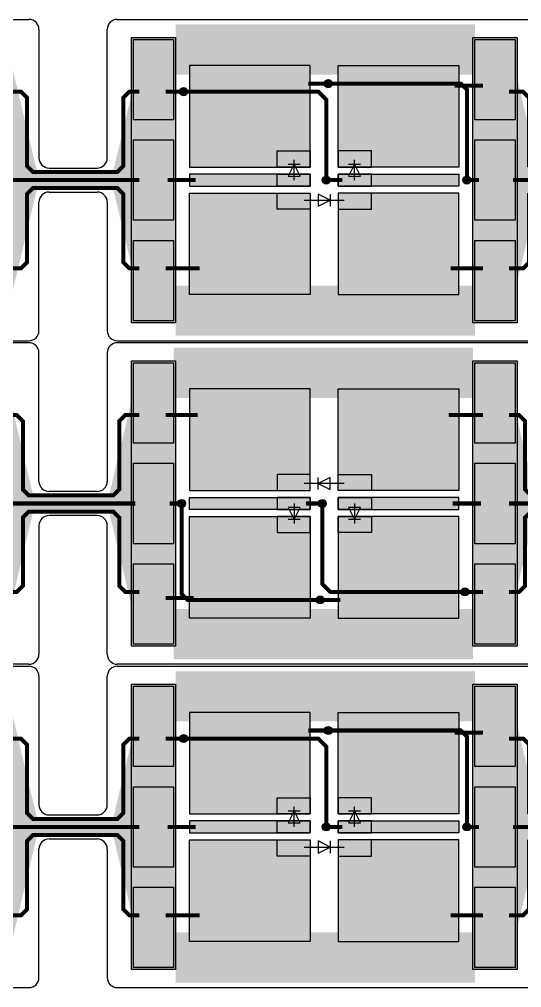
# Model space of a CAD drawing. Extents: x 1822 to 2392, y 725 to 1125.
# Drawn here: x 1937.53 to 1962.53, y 821.1 to 869.3 of the extents above; entities that cross this region are included whole.
import ezdxf

# ---------------------------------------------------------------- set-up
doc = ezdxf.new("R2010")
doc.units = 0
doc.header["$LTSCALE"] = 0.2
for name, color, linetype in [('BS', 1, 'CONTINUOUS'), ('Durchsteiger', 3, 'CONTINUOUS'), ('LED', 7, 'CONTINUOUS'), ('LS', 5, 'CONTINUOUS'), ('Rand', 6, 'CONTINUOUS')]:
    doc.layers.add(name, color=color, linetype=linetype)

msp = doc.modelspace()

# ---------------------------------------------------------------- hatches: boundary and pattern name
at = {"layer": 'BS'}
h = msp.add_hatch(color=256, dxfattribs=at)
h.paths.add_polyline_path([(1945.2, 868.3), (1943.2, 868.3), (1943.2, 864.3), (1945.2, 864.3)])
h.paths.add_polyline_path([(1945.2, 863.3), (1943.2, 863.3), (1943.2, 859.3), (1945.2, 859.3)])
h.paths.add_polyline_path([(1945.2, 858.3), (1943.2, 858.3), (1943.2, 854.3), (1945.2, 854.3)])
h = msp.add_hatch(color=256, dxfattribs=at)
h.paths.add_polyline_path([(1962.2, 868.3), (1960.2, 868.3), (1960.2, 864.3), (1962.2, 864.3)])
h.paths.add_polyline_path([(1962.2, 863.3), (1960.2, 863.3), (1960.2, 859.3), (1962.2, 859.3)])
h.paths.add_polyline_path([(1962.2, 858.3), (1960.2, 858.3), (1960.2, 854.3), (1962.2, 854.3)])
h = msp.add_hatch(color=256, dxfattribs=at)
h.paths.add_polyline_path([(1946, 867), (1946, 861.95), (1950.35, 861.95), (1950.35, 862.75), (1952, 862.75), (1952, 867)])
h.paths.add_polyline_path([(1946, 861.6), (1946, 861), (1950.35, 861), (1950.35, 861.6)])
h.paths.add_polyline_path([(1946, 860.65), (1946, 855.6), (1952, 855.6), (1952, 859.85), (1950.35, 859.85), (1950.35, 860.65)])
h.paths.add_polyline_path([(1955.05, 860.65), (1955.05, 859.85), (1953.4, 859.85), (1953.4, 855.6), (1959.4, 855.6), (1959.4, 860.65)])
h.paths.add_polyline_path([(1955.05, 861.6), (1955.05, 861), (1959.4, 861), (1959.4, 861.6)])
h.paths.add_polyline_path([(1953.4, 867), (1953.4, 862.75), (1955.05, 862.75), (1955.05, 861.95), (1959.4, 861.95), (1959.4, 867)])
h.paths.add_polyline_path([(1953.4, 862.75), (1953.4, 861.95), (1954.125, 861.95), (1954.2, 862.1), (1954.275, 861.95), (1955.05, 861.95), (1955.05, 862.75)], flags=17)
h.paths.add_polyline_path([(1953.4, 861.6), (1953.4, 861), (1955.05, 861), (1955.05, 861.6), (1954.45, 861.6), (1954.5, 861.5), (1953.9, 861.5), (1953.95, 861.6)])
h.paths.add_polyline_path([(1953.4, 860.65), (1953.4, 859.85), (1955.05, 859.85), (1955.05, 860.65)], flags=17)
h.paths.add_polyline_path([(1950.35, 860.65), (1950.35, 859.85), (1952, 859.85), (1952, 860.65)], flags=16)
h.paths.add_polyline_path([(1950.35, 861.6), (1950.35, 861), (1952, 861), (1952, 861.6), (1951.45, 861.6), (1951.5, 861.5), (1950.9, 861.5), (1950.95, 861.6)])
h.paths.add_polyline_path([(1950.35, 862.75), (1950.35, 861.95), (1951.125, 861.95), (1951.2, 862.1), (1951.275, 861.95), (1952, 861.95), (1952, 862.75)], flags=17)
h = msp.add_hatch(color=256, dxfattribs=at)
h.paths.add_polyline_path([(1943.2, 838.2), (1945.2, 838.2), (1945.2, 842.2), (1943.2, 842.2)])
h.paths.add_polyline_path([(1943.2, 843.2), (1945.2, 843.2), (1945.2, 847.2), (1943.2, 847.2)])
h.paths.add_polyline_path([(1943.2, 848.2), (1945.2, 848.2), (1945.2, 852.2), (1943.2, 852.2)])
h = msp.add_hatch(color=256, dxfattribs=at)
h.paths.add_polyline_path([(1960.2, 838.2), (1962.2, 838.2), (1962.2, 842.2), (1960.2, 842.2)])
h.paths.add_polyline_path([(1960.2, 843.2), (1962.2, 843.2), (1962.2, 847.2), (1960.2, 847.2)])
h.paths.add_polyline_path([(1960.2, 848.2), (1962.2, 848.2), (1962.2, 852.2), (1960.2, 852.2)])
h = msp.add_hatch(color=256, dxfattribs=at)
h.paths.add_polyline_path([(1959.4, 839.5), (1959.4, 844.55), (1955.05, 844.55), (1955.05, 843.75), (1953.4, 843.75), (1953.4, 839.5)])
h.paths.add_polyline_path([(1959.4, 844.9), (1959.4, 845.5), (1955.05, 845.5), (1955.05, 844.9)])
h.paths.add_polyline_path([(1959.4, 845.85), (1959.4, 850.9), (1953.4, 850.9), (1953.4, 846.65), (1955.05, 846.65), (1955.05, 845.85)])
h.paths.add_polyline_path([(1950.35, 845.85), (1950.35, 846.65), (1952, 846.65), (1952, 850.9), (1946, 850.9), (1946, 845.85)])
h.paths.add_polyline_path([(1950.35, 844.9), (1950.35, 845.5), (1946, 845.5), (1946, 844.9)])
h.paths.add_polyline_path([(1952, 839.5), (1952, 843.75), (1950.35, 843.75), (1950.35, 844.55), (1946, 844.55), (1946, 839.5)])
h.paths.add_polyline_path([(1952, 843.75), (1952, 844.55), (1951.275, 844.55), (1951.2, 844.4), (1951.125, 844.55), (1950.35, 844.55), (1950.35, 843.75)], flags=17)
h.paths.add_polyline_path([(1952, 844.9), (1952, 845.5), (1950.35, 845.5), (1950.35, 844.9), (1950.95, 844.9), (1950.9, 845), (1951.5, 845), (1951.45, 844.9)])
h.paths.add_polyline_path([(1952, 845.85), (1952, 846.65), (1950.35, 846.65), (1950.35, 845.85)], flags=17)
h.paths.add_polyline_path([(1955.05, 845.85), (1955.05, 846.65), (1953.4, 846.65), (1953.4, 845.85)], flags=16)
h.paths.add_polyline_path([(1955.05, 844.9), (1955.05, 845.5), (1953.4, 845.5), (1953.4, 844.9), (1953.95, 844.9), (1953.9, 845), (1954.5, 845), (1954.45, 844.9)])
h.paths.add_polyline_path([(1955.05, 843.75), (1955.05, 844.55), (1954.275, 844.55), (1954.2, 844.4), (1954.125, 844.55), (1953.4, 844.55), (1953.4, 843.75)], flags=17)
h = msp.add_hatch(color=256, dxfattribs=at)
h.paths.add_polyline_path([(1945.2, 836.1), (1943.2, 836.1), (1943.2, 832.1), (1945.2, 832.1)])
h.paths.add_polyline_path([(1945.2, 831.1), (1943.2, 831.1), (1943.2, 827.1), (1945.2, 827.1)])
h.paths.add_polyline_path([(1945.2, 826.1), (1943.2, 826.1), (1943.2, 822.1), (1945.2, 822.1)])
h = msp.add_hatch(color=256, dxfattribs=at)
h.paths.add_polyline_path([(1962.2, 836.1), (1960.2, 836.1), (1960.2, 832.1), (1962.2, 832.1)])
h.paths.add_polyline_path([(1962.2, 831.1), (1960.2, 831.1), (1960.2, 827.1), (1962.2, 827.1)])
h.paths.add_polyline_path([(1962.2, 826.1), (1960.2, 826.1), (1960.2, 822.1), (1962.2, 822.1)])
h = msp.add_hatch(color=256, dxfattribs=at)
h.paths.add_polyline_path([(1946, 834.8), (1946, 829.75), (1950.35, 829.75), (1950.35, 830.55), (1952, 830.55), (1952, 834.8)])
h.paths.add_polyline_path([(1946, 829.4), (1946, 828.8), (1950.35, 828.8), (1950.35, 829.4)])
h.paths.add_polyline_path([(1946, 828.45), (1946, 823.4), (1952, 823.4), (1952, 827.65), (1950.35, 827.65), (1950.35, 828.45)])
h.paths.add_polyline_path([(1955.05, 828.45), (1955.05, 827.65), (1953.4, 827.65), (1953.4, 823.4), (1959.4, 823.4), (1959.4, 828.45)])
h.paths.add_polyline_path([(1955.05, 829.4), (1955.05, 828.8), (1959.4, 828.8), (1959.4, 829.4)])
h.paths.add_polyline_path([(1953.4, 834.8), (1953.4, 830.55), (1955.05, 830.55), (1955.05, 829.75), (1959.4, 829.75), (1959.4, 834.8)])
h.paths.add_polyline_path([(1953.4, 830.55), (1953.4, 829.75), (1954.125, 829.75), (1954.2, 829.9), (1954.275, 829.75), (1955.05, 829.75), (1955.05, 830.55)], flags=17)
h.paths.add_polyline_path([(1953.4, 829.4), (1953.4, 828.8), (1955.05, 828.8), (1955.05, 829.4), (1954.45, 829.4), (1954.5, 829.3), (1953.9, 829.3), (1953.95, 829.4)])
h.paths.add_polyline_path([(1953.4, 828.45), (1953.4, 827.65), (1955.05, 827.65), (1955.05, 828.45)], flags=17)
h.paths.add_polyline_path([(1950.35, 828.45), (1950.35, 827.65), (1952, 827.65), (1952, 828.45)], flags=16)
h.paths.add_polyline_path([(1950.35, 829.4), (1950.35, 828.8), (1952, 828.8), (1952, 829.4), (1951.45, 829.4), (1951.5, 829.3), (1950.9, 829.3), (1950.95, 829.4)])
h.paths.add_polyline_path([(1950.35, 830.55), (1950.35, 829.75), (1951.125, 829.75), (1951.2, 829.9), (1951.275, 829.75), (1952, 829.75), (1952, 830.55)], flags=17)
at = {"layer": 'Durchsteiger'}
for points in [[(1952.9, 866.3, 1), (1952.9, 865.9, 1)], [(1945.7, 865.9, 1), (1945.7, 865.5, 1)], [(1952.8, 861.5, 1), (1952.8, 861.1, 1)], [(1959.8, 861.5, 1), (1959.8, 861.1, 1)], [(1945.6, 845, 1), (1945.6, 845.4, 1)], [(1952.6, 845, 1), (1952.6, 845.4, 1)], [(1959.7, 840.6, 1), (1959.7, 841, 1)], [(1952.5, 840.2, 1), (1952.5, 840.6, 1)], [(1952.9, 834.1, 1), (1952.9, 833.7, 1)], [(1945.7, 833.7, 1), (1945.7, 833.3, 1)], [(1952.8, 829.3, 1), (1952.8, 828.9, 1)], [(1959.8, 829.3, 1), (1959.8, 828.9, 1)]]:
    msp.add_hatch(color=256, dxfattribs=at).paths.add_polyline_path(points)
at = {"layer": 'LS'}
for points in [[(1945.3, 868.4), (1943.1, 868.4), (1943.1, 854.2), (1945.3, 854.2)], [(1962.3, 868.4), (1960.1, 868.4), (1960.1, 854.2), (1962.3, 854.2)], [(1945.3, 852.3), (1943.1, 852.3), (1943.1, 838.1), (1945.3, 838.1)], [(1962.3, 852.3), (1960.1, 852.3), (1960.1, 838.1), (1962.3, 838.1)], [(1945.3, 836.2), (1943.1, 836.2), (1943.1, 822), (1945.3, 822)], [(1962.3, 836.2), (1960.1, 836.2), (1960.1, 822), (1962.3, 822)]]:
    msp.add_hatch(color=256, dxfattribs=at).paths.add_polyline_path(points)

# ---------------------------------------------------------------- linework, layer by layer
at = {"layer": 'BS'}
for p, q in [((1952.7, 861.2), (1952.7, 861.4)), ((1952.6, 861.3), (1952.8, 861.3)), ((1952.8, 845.2), (1952.6, 845.2)), ((1952.7, 845.3), (1952.7, 845.1)), ((1952.6, 829.1), (1952.8, 829.1)), ((1952.7, 829), (1952.7, 829.2))]:
    msp.add_line(p, q, dxfattribs=at)
for points in [[(1943.2, 864.3), (1943.2, 868.3), (1945.2, 868.3), (1945.2, 864.3)], [(1960.2, 864.3), (1960.2, 868.3), (1962.2, 868.3), (1962.2, 864.3)], [(1952, 861.95), (1952, 867), (1946, 867), (1946, 861.95)], [(1953.4, 861.95), (1953.4, 867), (1959.4, 867), (1959.4, 861.95)], [(1943.2, 859.3), (1943.2, 863.3), (1945.2, 863.3), (1945.2, 859.3)], [(1960.2, 859.3), (1960.2, 863.3), (1962.2, 863.3), (1962.2, 859.3)], [(1950.35, 861.95), (1950.35, 862.75), (1952, 862.75), (1952, 861.95)], [(1955.05, 861.95), (1955.05, 862.75), (1953.4, 862.75), (1953.4, 861.95)], [(1952, 861), (1952, 861.6), (1946, 861.6), (1946, 861)], [(1950.35, 861), (1950.35, 861.6), (1952, 861.6), (1952, 861)], [(1955.05, 861), (1955.05, 861.6), (1953.4, 861.6), (1953.4, 861)], [(1953.4, 861), (1953.4, 861.6), (1959.4, 861.6), (1959.4, 861)], [(1952, 860.65), (1952, 855.6), (1946, 855.6), (1946, 860.65)], [(1950.35, 859.85), (1950.35, 860.65), (1952, 860.65), (1952, 859.85)], [(1955.05, 859.85), (1955.05, 860.65), (1953.4, 860.65), (1953.4, 859.85)], [(1953.4, 860.65), (1953.4, 855.6), (1959.4, 855.6), (1959.4, 860.65)], [(1943.2, 854.3), (1943.2, 858.3), (1945.2, 858.3), (1945.2, 854.3)], [(1960.2, 854.3), (1960.2, 858.3), (1962.2, 858.3), (1962.2, 854.3)], [(1945.2, 852.2), (1945.2, 848.2), (1943.2, 848.2), (1943.2, 852.2)], [(1962.2, 852.2), (1962.2, 848.2), (1960.2, 848.2), (1960.2, 852.2)], [(1952, 845.85), (1952, 850.9), (1946, 850.9), (1946, 845.85)], [(1953.4, 845.85), (1953.4, 850.9), (1959.4, 850.9), (1959.4, 845.85)], [(1945.2, 847.2), (1945.2, 843.2), (1943.2, 843.2), (1943.2, 847.2)], [(1962.2, 847.2), (1962.2, 843.2), (1960.2, 843.2), (1960.2, 847.2)], [(1950.35, 846.65), (1950.35, 845.85), (1952, 845.85), (1952, 846.65)], [(1955.05, 846.65), (1955.05, 845.85), (1953.4, 845.85), (1953.4, 846.65)], [(1952, 845.5), (1952, 844.9), (1946, 844.9), (1946, 845.5)], [(1950.35, 845.5), (1950.35, 844.9), (1952, 844.9), (1952, 845.5)], [(1955.05, 845.5), (1955.05, 844.9), (1953.4, 844.9), (1953.4, 845.5)], [(1953.4, 845.5), (1953.4, 844.9), (1959.4, 844.9), (1959.4, 845.5)], [(1952, 844.55), (1952, 839.5), (1946, 839.5), (1946, 844.55)], [(1950.35, 844.55), (1950.35, 843.75), (1952, 843.75), (1952, 844.55)], [(1955.05, 844.55), (1955.05, 843.75), (1953.4, 843.75), (1953.4, 844.55)], [(1953.4, 844.55), (1953.4, 839.5), (1959.4, 839.5), (1959.4, 844.55)], [(1945.2, 842.2), (1945.2, 838.2), (1943.2, 838.2), (1943.2, 842.2)], [(1962.2, 842.2), (1962.2, 838.2), (1960.2, 838.2), (1960.2, 842.2)], [(1943.2, 832.1), (1943.2, 836.1), (1945.2, 836.1), (1945.2, 832.1)], [(1960.2, 832.1), (1960.2, 836.1), (1962.2, 836.1), (1962.2, 832.1)], [(1952, 829.75), (1952, 834.8), (1946, 834.8), (1946, 829.75)], [(1953.4, 829.75), (1953.4, 834.8), (1959.4, 834.8), (1959.4, 829.75)], [(1943.2, 827.1), (1943.2, 831.1), (1945.2, 831.1), (1945.2, 827.1)], [(1960.2, 827.1), (1960.2, 831.1), (1962.2, 831.1), (1962.2, 827.1)], [(1950.35, 829.75), (1950.35, 830.55), (1952, 830.55), (1952, 829.75)], [(1955.05, 829.75), (1955.05, 830.55), (1953.4, 830.55), (1953.4, 829.75)], [(1952, 828.8), (1952, 829.4), (1946, 829.4), (1946, 828.8)], [(1950.35, 828.8), (1950.35, 829.4), (1952, 829.4), (1952, 828.8)], [(1955.05, 828.8), (1955.05, 829.4), (1953.4, 829.4), (1953.4, 828.8)], [(1953.4, 828.8), (1953.4, 829.4), (1959.4, 829.4), (1959.4, 828.8)], [(1952, 828.45), (1952, 823.4), (1946, 823.4), (1946, 828.45)], [(1950.35, 827.65), (1950.35, 828.45), (1952, 828.45), (1952, 827.65)], [(1955.05, 827.65), (1955.05, 828.45), (1953.4, 828.45), (1953.4, 827.65)], [(1953.4, 828.45), (1953.4, 823.4), (1959.4, 823.4), (1959.4, 828.45)], [(1943.2, 822.1), (1943.2, 826.1), (1945.2, 826.1), (1945.2, 822.1)], [(1960.2, 822.1), (1960.2, 826.1), (1962.2, 826.1), (1962.2, 822.1)]]:
    msp.add_lwpolyline(points, close=True, dxfattribs=at)
at = {"layer": 'BS', "const_width": 0.2}
for points in [[(1951.9, 866.1), (1952.8, 866.1)], [(1936.9, 865.7), (1937.6, 865.7), (1937.9, 865.4), (1937.9, 862), (1938.2, 861.7), (1940.1, 861.7)], [(1940.1, 861.7), (1942.4, 861.7), (1942.7, 862), (1942.7, 865.4), (1943, 865.7), (1943.5, 865.7)], [(1945.6, 865.7), (1944.8, 865.7)], [(1959.2, 866), (1960.6, 866)], [(1961.9, 865.7), (1962.6, 865.7), (1962.9, 865.4), (1962.9, 862), (1963.2, 861.7), (1965.1, 861.7)], [(1937.1, 861.3), (1940.1, 861.3)], [(1940.1, 861.3), (1943.5, 861.3)], [(1944.9, 861.3), (1946.3, 861.3)], [(1952.9, 861.3), (1953.6, 861.3)], [(1959.9, 861.3), (1960.4, 861.3)], [(1962.1, 861.3), (1965.1, 861.3)], [(1936.9, 856.9), (1937.6, 856.9), (1937.9, 857.2), (1937.9, 860.6), (1938.2, 860.9), (1940.1, 860.9)], [(1940.1, 860.9), (1942.4, 860.9), (1942.7, 860.6), (1942.7, 857.2), (1943, 856.9), (1943.5, 856.9)], [(1961.9, 856.9), (1962.6, 856.9), (1962.9, 857.2), (1962.9, 860.6), (1963.2, 860.9), (1965.1, 860.9)], [(1944.8, 856.9), (1946.5, 856.9)], [(1959, 856.9), (1960.6, 856.9)], [(1940.3, 845.6), (1938, 845.6), (1937.7, 845.9), (1937.7, 849.3), (1937.4, 849.6), (1936.9, 849.6)], [(1943.5, 849.6), (1942.8, 849.6), (1942.5, 849.3), (1942.5, 845.9), (1942.2, 845.6), (1940.3, 845.6)], [(1946.4, 849.6), (1944.8, 849.6)], [(1960.6, 849.6), (1958.9, 849.6)], [(1965.3, 845.6), (1963, 845.6), (1962.7, 845.9), (1962.7, 849.3), (1962.4, 849.6), (1961.9, 849.6)], [(1940.3, 845.2), (1936.9, 845.2)], [(1943.3, 845.2), (1940.3, 845.2)], [(1945.5, 845.2), (1945, 845.2)], [(1952.5, 845.2), (1951.8, 845.2)], [(1960.5, 845.2), (1959.1, 845.2)], [(1965.3, 845.2), (1961.9, 845.2)], [(1940.3, 844.8), (1938, 844.8), (1937.7, 844.5), (1937.7, 841.1), (1937.4, 840.8), (1936.9, 840.8)], [(1943.5, 840.8), (1942.8, 840.8), (1942.5, 841.1), (1942.5, 844.5), (1942.2, 844.8), (1940.3, 844.8)], [(1965.3, 844.8), (1963, 844.8), (1962.7, 844.5), (1962.7, 841.1), (1962.4, 840.8), (1961.9, 840.8)], [(1959.8, 840.8), (1960.6, 840.8)], [(1946.2, 840.5), (1944.8, 840.5)], [(1953.5, 840.4), (1952.6, 840.4)], [(1951.9, 833.9), (1952.8, 833.9)], [(1959.2, 833.8), (1960.6, 833.8)], [(1936.9, 833.5), (1937.6, 833.5), (1937.9, 833.2), (1937.9, 829.8), (1938.2, 829.5), (1940.1, 829.5)], [(1940.1, 829.5), (1942.4, 829.5), (1942.7, 829.8), (1942.7, 833.2), (1943, 833.5), (1943.5, 833.5)], [(1945.6, 833.5), (1944.8, 833.5)], [(1961.9, 833.5), (1962.6, 833.5), (1962.9, 833.2), (1962.9, 829.8), (1963.2, 829.5), (1965.1, 829.5)], [(1937.1, 829.1), (1940.1, 829.1)], [(1940.1, 829.1), (1943.5, 829.1)], [(1944.9, 829.1), (1946.3, 829.1)], [(1952.9, 829.1), (1953.6, 829.1)], [(1959.9, 829.1), (1960.4, 829.1)], [(1962.1, 829.1), (1965.1, 829.1)], [(1936.9, 824.7), (1937.6, 824.7), (1937.9, 825), (1937.9, 828.4), (1938.2, 828.7), (1940.1, 828.7)], [(1940.1, 828.7), (1942.4, 828.7), (1942.7, 828.4), (1942.7, 825), (1943, 824.7), (1943.5, 824.7)], [(1961.9, 824.7), (1962.6, 824.7), (1962.9, 825), (1962.9, 828.4), (1963.2, 828.7), (1965.1, 828.7)], [(1944.8, 824.7), (1946.5, 824.7)], [(1959, 824.7), (1960.6, 824.7)]]:
    msp.add_lwpolyline(points, dxfattribs=at)
at = {"layer": 'Durchsteiger'}
for centre in [(1952.9, 866.1), (1945.7, 865.7), (1952.8, 861.3), (1959.8, 861.3), (1945.6, 845.2), (1952.6, 845.2), (1959.7, 840.8), (1952.5, 840.4), (1952.9, 833.9), (1945.7, 833.5), (1952.8, 829.1), (1959.8, 829.1)]:
    msp.add_circle(centre, 0.2, dxfattribs=at)
at = {"layer": 'LED'}
for p, q in [((1951.2, 861.3), (1951.2, 862.3)), ((1954.2, 861.3), (1954.2, 862.3)), ((1951.2, 862.1), (1950.9, 861.5)), ((1950.9, 862.1), (1951.5, 862.1)), ((1951.5, 861.5), (1951.2, 862.1)), ((1954.2, 862.1), (1953.9, 861.5)), ((1953.9, 862.1), (1954.5, 862.1)), ((1954.5, 861.5), (1954.2, 862.1)), ((1950.9, 861.5), (1951.5, 861.5)), ((1953.9, 861.5), (1954.5, 861.5)), ((1952.4, 860.6), (1952.4, 860)), ((1953, 860.3), (1952.4, 860.6)), ((1953, 860.6), (1953, 860)), ((1951.7, 860.3), (1953.7, 860.3)), ((1952.4, 860), (1953, 860.3)), ((1953, 846.5), (1952.4, 846.2)), ((1952.4, 845.9), (1952.4, 846.5)), ((1953, 845.9), (1953, 846.5)), ((1953.7, 846.2), (1951.7, 846.2)), ((1952.4, 846.2), (1953, 845.9)), ((1951.5, 845), (1950.9, 845)), ((1950.9, 845), (1951.2, 844.4)), ((1951.2, 845.2), (1951.2, 844.2)), ((1951.2, 844.4), (1951.5, 845)), ((1954.5, 845), (1953.9, 845)), ((1953.9, 845), (1954.2, 844.4)), ((1954.2, 845.2), (1954.2, 844.2)), ((1954.2, 844.4), (1954.5, 845)), ((1951.5, 844.4), (1950.9, 844.4)), ((1954.5, 844.4), (1953.9, 844.4)), ((1951.2, 829.1), (1951.2, 830.1)), ((1954.2, 829.1), (1954.2, 830.1)), ((1951.2, 829.9), (1950.9, 829.3)), ((1950.9, 829.9), (1951.5, 829.9)), ((1951.5, 829.3), (1951.2, 829.9)), ((1954.2, 829.9), (1953.9, 829.3)), ((1953.9, 829.9), (1954.5, 829.9)), ((1954.5, 829.3), (1954.2, 829.9)), ((1950.9, 829.3), (1951.5, 829.3)), ((1953.9, 829.3), (1954.5, 829.3)), ((1951.7, 828.1), (1953.7, 828.1)), ((1952.4, 828.4), (1952.4, 827.8)), ((1953, 828.1), (1952.4, 828.4)), ((1952.4, 827.8), (1953, 828.1)), ((1953, 828.4), (1953, 827.8))]:
    msp.add_line(p, q, dxfattribs=at)
at = {"layer": 'LS'}
for points, const_width in [([(1945.3, 867.8), (1960.2, 867.8)], 2.5), ([(1953, 866.1), (1959.5, 866.1), (1959.8, 865.8), (1959.8, 861.6), (1959.8, 861.4)], 0.2), ([(1945.8, 865.7), (1947.9, 865.7), (1952.4, 865.7), (1952.8, 865.3), (1952.8, 861.4)], 0.2), ([(1938.4, 861.3), (1940.1, 861.3)], 0.9), ([(1940.1, 861.3), (1942.2, 861.3)], 0.9), ([(1945.3, 854.8), (1960.2, 854.8)], 2.5), ([(1960.1, 851.7), (1945.2, 851.7)], 2.5), ([(1940.3, 845.2), (1938.2, 845.2)], 0.9), ([(1942, 845.2), (1940.3, 845.2)], 0.9), ([(1952.4, 840.4), (1945.9, 840.4), (1945.6, 840.7), (1945.6, 844.9), (1945.6, 845.1)], 0.2), ([(1959.6, 840.8), (1957.5, 840.8), (1953, 840.8), (1952.6, 841.2), (1952.6, 845.1)], 0.2), ([(1960.1, 838.7), (1945.2, 838.7)], 2.5), ([(1945.3, 835.6), (1960.2, 835.6)], 2.5), ([(1953, 833.9), (1959.5, 833.9), (1959.8, 833.6), (1959.8, 829.4), (1959.8, 829.2)], 0.2), ([(1945.8, 833.5), (1947.9, 833.5), (1952.4, 833.5), (1952.8, 833.1), (1952.8, 829.2)], 0.2), ([(1938.4, 829.1), (1940.1, 829.1)], 0.9), ([(1940.1, 829.1), (1942.2, 829.1)], 0.9), ([(1945.3, 822.6), (1960.2, 822.6)], 2.5)]:
    msp.add_lwpolyline(points, dxfattribs=dict(at, const_width=const_width))
for points in [[(1938.4, 861.3, 0.9, 11, 0), (1937.2, 861.3, 15, 15, 0)], [(1942.2, 861.3, 0.9, 11, 0), (1943.4, 861.3, 15, 15, 0)], [(1963.4, 861.3, 0.9, 11, 0), (1962.2, 861.3, 15, 15, 0)], [(1967.2, 861.3, 0.9, 11, 0), (1968.4, 861.3, 15, 15, 0)], [(1938.2, 845.2, 0.9, 11, 0), (1937, 845.2, 15, 15, 0)], [(1942, 845.2, 0.9, 11, 0), (1943.2, 845.2, 15, 15, 0)], [(1963.2, 845.2, 0.9, 11, 0), (1962, 845.2, 15, 15, 0)], [(1967, 845.2, 0.9, 11, 0), (1968.2, 845.2, 15, 15, 0)], [(1938.4, 829.1, 0.9, 11, 0), (1937.2, 829.1, 15, 15, 0)], [(1942.2, 829.1, 0.9, 11, 0), (1943.4, 829.1, 15, 15, 0)], [(1963.4, 829.1, 0.9, 11, 0), (1962.2, 829.1, 15, 15, 0)], [(1967.2, 829.1, 0.9, 11, 0), (1968.4, 829.1, 15, 15, 0)]]:
    msp.add_lwpolyline(points, format="xyseb", dxfattribs=at)
for points in [[(1943.1, 854.2), (1943.1, 868.4), (1945.3, 868.4), (1945.3, 854.2)], [(1960.1, 854.2), (1960.1, 868.4), (1962.3, 868.4), (1962.3, 854.2)], [(1945.3, 852.3), (1945.3, 838.1), (1943.1, 838.1), (1943.1, 852.3)], [(1962.3, 852.3), (1962.3, 838.1), (1960.1, 838.1), (1960.1, 852.3)], [(1943.1, 822), (1943.1, 836.2), (1945.3, 836.2), (1945.3, 822)], [(1960.1, 822), (1960.1, 836.2), (1962.3, 836.2), (1962.3, 822)]]:
    msp.add_lwpolyline(points, close=True, dxfattribs=at)
at = {"layer": 'Rand'}
for p, q in [((1917.4, 869.3), (1938, 869.3)), ((1942.4, 869.3), (1963, 869.3)), ((1938.5, 868.8), (1938.5, 862.4)), ((1941.9, 862.4), (1941.9, 868.8)), ((1939, 861.9), (1940.1, 861.9)), ((1939, 861.9), (1940.1, 861.9)), ((1940.1, 861.9), (1941.4, 861.9)), ((1940.1, 861.9), (1941.4, 861.9)), ((1939, 860.7), (1940.1, 860.7)), ((1939, 860.7), (1940.1, 860.7)), ((1940.1, 860.7), (1941.4, 860.7)), ((1940.1, 860.7), (1941.4, 860.7)), ((1938.5, 853.8), (1938.5, 860.2)), ((1941.9, 860.2), (1941.9, 853.8)), ((1917.4, 853.3), (1938, 853.3)), ((1938, 853.2), (1917.4, 853.2)), ((1942.4, 853.3), (1963, 853.3)), ((1963, 853.2), (1942.4, 853.2)), ((1938.5, 846.3), (1938.5, 852.7)), ((1941.9, 852.7), (1941.9, 846.3)), ((1940.3, 845.8), (1939, 845.8)), ((1940.3, 845.8), (1939, 845.8)), ((1941.4, 845.8), (1940.3, 845.8)), ((1941.4, 845.8), (1940.3, 845.8)), ((1940.3, 844.6), (1939, 844.6)), ((1940.3, 844.6), (1939, 844.6)), ((1941.4, 844.6), (1940.3, 844.6)), ((1941.4, 844.6), (1940.3, 844.6)), ((1938.5, 844.1), (1938.5, 837.7)), ((1941.9, 837.7), (1941.9, 844.1)), ((1938, 837.2), (1917.4, 837.2)), ((1917.4, 837.1), (1938, 837.1)), ((1963, 837.2), (1942.4, 837.2)), ((1942.4, 837.1), (1963, 837.1)), ((1938.5, 836.6), (1938.5, 830.2)), ((1941.9, 830.2), (1941.9, 836.6)), ((1939, 829.7), (1940.1, 829.7)), ((1939, 829.7), (1940.1, 829.7)), ((1940.1, 829.7), (1941.4, 829.7)), ((1940.1, 829.7), (1941.4, 829.7)), ((1939, 828.5), (1940.1, 828.5)), ((1939, 828.5), (1940.1, 828.5)), ((1940.1, 828.5), (1941.4, 828.5)), ((1940.1, 828.5), (1941.4, 828.5)), ((1938.5, 821.6), (1938.5, 828)), ((1941.9, 828), (1941.9, 821.6)), ((1917.4, 821.1), (1938, 821.1)), ((1942.4, 821.1), (1963, 821.1))]:
    msp.add_line(p, q, dxfattribs=at)
for centre, start, end in [((1938, 868.8), 0, 90), ((1942.4, 868.8), 90, 180), ((1939, 862.4), 180, 270), ((1941.4, 862.4), 270, 0), ((1939, 860.2), 90, 180), ((1941.4, 860.2), 0, 90), ((1938, 853.8), 270, 0), ((1942.4, 853.8), 180, 270), ((1938, 852.7), 0, 90), ((1942.4, 852.7), 90, 180), ((1939, 846.3), 180, 270), ((1941.4, 846.3), 270, 0), ((1939, 844.1), 90, 180), ((1941.4, 844.1), 0, 90), ((1938, 837.7), 270, 0), ((1942.4, 837.7), 180, 270), ((1938, 836.6), 0, 90), ((1942.4, 836.6), 90, 180), ((1939, 830.2), 180, 270), ((1941.4, 830.2), 270, 0), ((1939, 828), 90, 180), ((1941.4, 828), 0, 90), ((1938, 821.6), 270, 0), ((1942.4, 821.6), 180, 270)]:
    msp.add_arc(centre, 0.5, start, end, dxfattribs=at)

doc.saveas('drawing.dxf')
